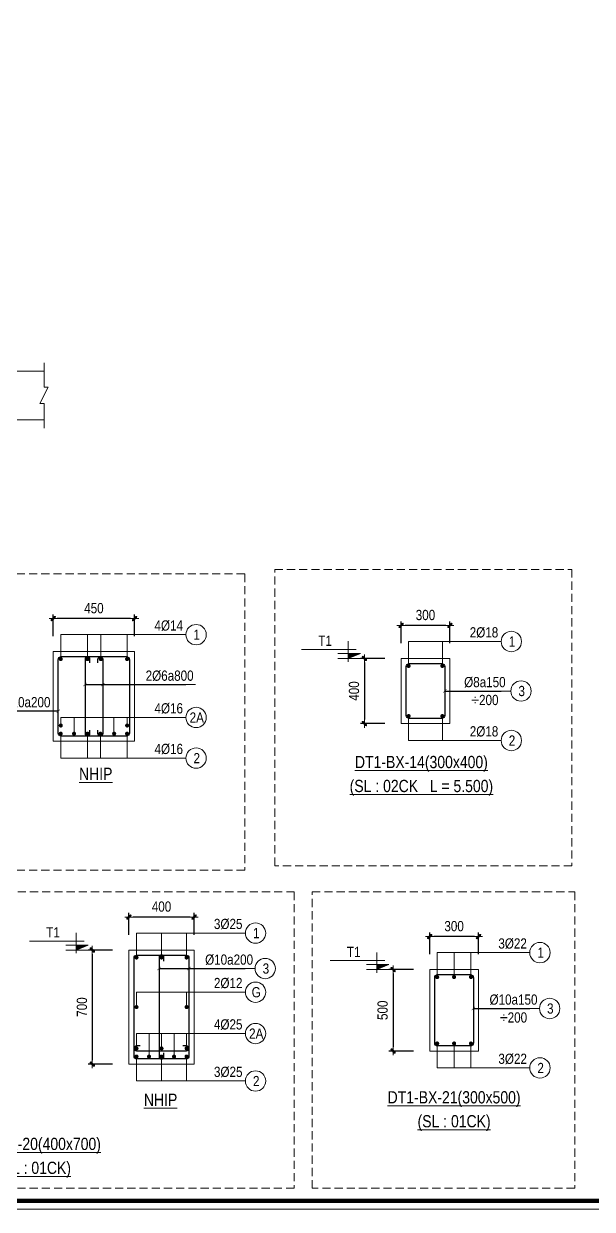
# Model space of a CAD drawing. Header units: millimetres. Extents: x 397144 to 8960116, y 345581 to 674207.
# Drawn here: x 4946168 to 4949661, y 625688 to 632963 of the extents above; entities that cross this region are included whole.
import ezdxf
from ezdxf.enums import TextEntityAlignment as Align
from ezdxf.xclip import XClip

# ---------------------------------------------------------------- set-up
doc = ezdxf.new("R2010")
doc.units = ezdxf.units.MM
doc.header["$XCLIPFRAME"] = 0
doc.header["$PDSIZE"] = -10
doc.linetypes.add('HIDDEN', pattern=[0.375, 0.25, -0.125])
doc.layers.get('0').update_dxf_attribs({"linetype": 'CONTINUOUS'})
doc.layers.get('Defpoints').update_dxf_attribs({"color": 12, "linetype": 'CONTINUOUS'})
for name, color, linetype, lineweight in [('CDAI', 8, 'CONTINUOUS', 30), ('CTHEP', 2, 'CONTINUOUS', 50), ('DBAO', 3, 'CONTINUOUS', 20), ('DGIONG', 4, 'CONTINUOUS', 13), ('KTH', 150, 'CONTINUOUS', 5), ('Net khuat', 8, 'HIDDEN', 13), ('STICK', 1, 'CONTINUOUS', 9), ('TEXT', 7, 'CONTINUOUS', 15)]:
    doc.layers.add(name, color=color, linetype=linetype, lineweight=lineweight)
doc.layers.add('HATCH', color=7, linetype='CONTINUOUS', lineweight=5, true_color=0x2491ff)
doc.styles.add('Star-HelCon', font='VHELVCN_0.TTF')
doc.styles.add('TTP-HelCon', font='VHELVCN_0.TTF')
doc.styles.add('VNI-HELVE-CONDENSE', font='VHELVCN_0.TTF')
doc.dimstyles.new('kc-25', dxfattribs={"dimtxt": 62.5, "dimasz": 20, "dimexe": 20, "dimexo": 50, "dimgap": 25, "dimtad": 3, "dimdec": 0, "dimzin": 0, "dimdsep": 46, "dimtxsty": 'VNI-HELVE-CONDENSE', "dimblk": 'DIM', "dimcen": 2.5, "dimclrd": 256, "dimclre": 154, "dimclrt": 7, "dimaunit": 1, "dimadec": 0, "dimazin": 0, "dimtfac": 1, "dimtdec": 0, "dimtix": 1, "dimtmove": 0, "dimatfit": 3, "dimldrblk": 'DOT', "dimfxl": 1, "dimtolj": 1, "dimtzin": 0, "dimarcsym": 0})
doc.dimstyles.new('TTP-25', dxfattribs={"dimscale": 25, "dimtxt": 2.5, "dimasz": 1, "dimexe": 1, "dimexo": 1, "dimgap": 0.09, "dimtad": 0, "dimdec": 4, "dimrnd": 5, "dimzin": 9, "dimdsep": 46, "dimtxsty": 'TTP-HelCon', "dimblk": 'Stick1', "dimcen": 0.09, "dimdle": 1.5, "dimclrd": 256, "dimclre": 256, "dimclrt": 7, "dimadec": 0, "dimazin": 0, "dimtfac": 1, "dimtdec": 4, "dimtmove": 0, "dimatfit": 3, "dimldrblk": '_ArchTick1', "dimfxl": 1, "dimtvp": 1, "dimtolj": 1, "dimtzin": 0, "dimarcsym": 0})

# ---------------------------------------------------------------- blocks, each defined once
blk = doc.blocks.new('CHG_XX_Khung ten')
blk.add_lwpolyline([(15, 579), (826, 579), (826, 15), (15, 15)], close=True)
at = {"color": 4, "linetype": 'Continuous', "const_width": 1}
blk.add_lwpolyline([(17, 577), (824, 577), (824, 17), (17, 17)], close=True, dxfattribs=at)
blk = doc.blocks.new('Stick1')
at = {"layer": 'STICK'}
h = blk.add_hatch(color=256, dxfattribs=at)
edge = h.paths.add_edge_path()
edge.add_line((0.3, 0.5), (-0.5, -0.3))
edge.add_arc((-0.4, -0.4), 0.141, 135, 315)
edge.add_line((-0.3, -0.5), (0.5, 0.3))
edge.add_arc((0.4, 0.4), 0.141, 315, 495)
blk.add_line((1, 0), (-1, 0), dxfattribs=at)
blk.add_lwpolyline([(0.3, 0.5), (-0.5, -0.3, 1), (-0.3, -0.5), (0.5, 0.3, 1), (0.3, 0.5, 1)], format="xyb", dxfattribs=at)
blk = doc.blocks.new('*D1136')
at = {"layer": 'Defpoints', "color": 0, "ltscale": 500, "transparency": 16777216}
for p in [(4946349.2, 629312.6), (4946349.2, 629179.3), (4946849.2, 629179.3)]:
    blk.add_point(p, dxfattribs=at)
at = {"layer": 'KTH', "lineweight": -2, "ltscale": 500, "transparency": 16777216}
for p, q in [((4946349.2, 629204.3), (4946349.2, 629337.6)), ((4946824.2, 629312.6), (4946374.2, 629312.6)), ((4946849.2, 629204.3), (4946849.2, 629337.6))]:
    blk.add_line(p, q, dxfattribs=at)
at = {"layer": 'KTH', "lineweight": -2, "ltscale": 500, "transparency": 16777216, "xscale": 25, "yscale": 25, "zscale": 25, "rotation": 180}
blk.add_blockref('Stick1', (4946349.2, 629312.6), dxfattribs=at)
at = {"layer": 'KTH', "lineweight": -2, "ltscale": 500, "transparency": 16777216, "xscale": 25, "yscale": 25, "zscale": 25}
blk.add_blockref('Stick1', (4946849.2, 629312.6), dxfattribs=at)
at = {"layer": 'KTH', "color": 7, "ltscale": 500, "transparency": 16777216, "insert": (4946599.2, 629376.4), "char_height": 62.5, "attachment_point": 5, "style": 'TTP-HelCon'}
blk.add_mtext('\\A1;450', dxfattribs=at)
blk = doc.blocks.new('_ArchTick1')
at = {"color": 0, "const_width": 3.81}
blk.add_lwpolyline([(-12.7, -12.7), (12.7, 12.7)], dxfattribs=at)
blk = doc.blocks.new('DIM')
h = blk.add_hatch(color=1)
h.paths.add_polyline_path([(0.49, 0.29, 1), (0.29, 0.49), (-0.19, 0), (0.19, 0)])
h.paths.add_polyline_path([(0.19, 0), (-0.19, 0), (-0.49, -0.29, 1), (-0.29, -0.49)])
at = {"color": 9}
for p, q in [((-0.19, 0), (-1.5, 0)), ((0.19, 0), (1.5, 0))]:
    blk.add_line(p, q, dxfattribs=at)
at = {"color": 1}
for p, q in [((-0.49, -0.29), (0.29, 0.49)), ((-0.29, -0.49), (0.49, 0.29)), ((-0.19, 0), (0.19, 0))]:
    blk.add_line(p, q, dxfattribs=at)
blk.add_arc((-0.39, -0.39), 0.138, 135, 315, dxfattribs=at)
blk = doc.blocks.new('*D1143')
at = {"layer": 'Defpoints', "color": 0, "ltscale": 500, "transparency": 16777216}
for p in [(4946814.4, 627481.2), (4946814.4, 627348), (4947214.4, 627348)]:
    blk.add_point(p, dxfattribs=at)
at = {"layer": 'KTH', "lineweight": -2, "ltscale": 500, "transparency": 16777216}
for p, q in [((4946814.4, 627373), (4946814.4, 627506.2)), ((4947189.4, 627481.2), (4946839.4, 627481.2)), ((4947214.4, 627373), (4947214.4, 627506.2))]:
    blk.add_line(p, q, dxfattribs=at)
at = {"layer": 'KTH', "lineweight": -2, "ltscale": 500, "transparency": 16777216, "xscale": 25, "yscale": 25, "zscale": 25, "rotation": 180}
blk.add_blockref('Stick1', (4946814.4, 627481.2), dxfattribs=at)
at = {"layer": 'KTH', "lineweight": -2, "ltscale": 500, "transparency": 16777216, "xscale": 25, "yscale": 25, "zscale": 25}
blk.add_blockref('Stick1', (4947214.4, 627481.2), dxfattribs=at)
at = {"layer": 'KTH', "color": 7, "ltscale": 500, "transparency": 16777216, "insert": (4947014.4, 627545), "char_height": 62.5, "attachment_point": 5, "style": 'TTP-HelCon'}
blk.add_mtext('\\A1;400', dxfattribs=at)
blk = doc.blocks.new('*D1144')
at = {"layer": 'Defpoints', "color": 0, "ltscale": 500, "transparency": 16777216}
for p in [(4946739.3, 627279), (4946589.4, 626579), (4946739.3, 626579)]:
    blk.add_point(p, dxfattribs=at)
at = {"layer": 'KTH', "lineweight": -2, "ltscale": 500, "transparency": 16777216}
for p, q in [((4946714.3, 627279), (4946564.4, 627279)), ((4946589.4, 627254), (4946589.4, 626604)), ((4946714.3, 626579), (4946564.4, 626579))]:
    blk.add_line(p, q, dxfattribs=at)
at = {"layer": 'KTH', "lineweight": -2, "ltscale": 500, "transparency": 16777216, "xscale": 25, "yscale": 25, "zscale": 25}
for p, rotation in [((4946589.4, 627279), 90), ((4946589.4, 626579), 270)]:
    blk.add_blockref('Stick1', p, dxfattribs=dict(at, rotation=rotation))
at = {"layer": 'KTH', "color": 7, "ltscale": 500, "transparency": 16777216, "insert": (4946525.6, 626929), "char_height": 62.5, "attachment_point": 5, "rotation": 90, "style": 'TTP-HelCon'}
blk.add_mtext('\\A1;700', dxfattribs=at)
blk = doc.blocks.new('CODE')
at = {"layer": 'DBAO'}
for p, q in [((-62.5, -20), (-62.5, 105)), ((-62.5, 0), (-137.5, 30)), ((-137.5, 30), (0, 30)), ((-137.5, 0), (0, 0)), ((-112.5, 55), (223.6, 55))]:
    blk.add_line(p, q, dxfattribs=at)
at = {"layer": 'HATCH', "color": 1}
blk.add_solid([(-62.5, 0), (-137.5, 30), (-62.5, 30)], dxfattribs=at)
blk = doc.blocks.new('*D1145')
at = {"layer": 'Defpoints', "color": 0, "ltscale": 500, "transparency": 16777216}
for p in [(4948661.6, 627361.3), (4948661.6, 627228.1), (4948961.6, 627228.1)]:
    blk.add_point(p, dxfattribs=at)
at = {"layer": 'KTH', "lineweight": -2, "ltscale": 500, "transparency": 16777216}
for p, q in [((4948661.6, 627253.1), (4948661.6, 627386.3)), ((4948936.6, 627361.3), (4948686.6, 627361.3)), ((4948961.6, 627253.1), (4948961.6, 627386.3))]:
    blk.add_line(p, q, dxfattribs=at)
at = {"layer": 'KTH', "lineweight": -2, "ltscale": 500, "transparency": 16777216, "xscale": 25, "yscale": 25, "zscale": 25, "rotation": 180}
blk.add_blockref('Stick1', (4948661.6, 627361.3), dxfattribs=at)
at = {"layer": 'KTH', "lineweight": -2, "ltscale": 500, "transparency": 16777216, "xscale": 25, "yscale": 25, "zscale": 25}
blk.add_blockref('Stick1', (4948961.6, 627361.3), dxfattribs=at)
at = {"layer": 'KTH', "color": 7, "ltscale": 500, "transparency": 16777216, "insert": (4948811.6, 627425.2), "char_height": 62.5, "attachment_point": 5, "style": 'TTP-HelCon'}
blk.add_mtext('\\A1;300', dxfattribs=at)
blk = doc.blocks.new('*D1146')
at = {"layer": 'Defpoints', "color": 0, "ltscale": 500, "transparency": 16777216}
for p in [(4948586.4, 627159.1), (4948436.6, 626659.1), (4948586.4, 626659.1)]:
    blk.add_point(p, dxfattribs=at)
at = {"layer": 'KTH', "lineweight": -2, "ltscale": 500, "transparency": 16777216}
for p, q in [((4948561.4, 627159.1), (4948411.6, 627159.1)), ((4948436.6, 627134.1), (4948436.6, 626684.1)), ((4948561.4, 626659.1), (4948411.6, 626659.1))]:
    blk.add_line(p, q, dxfattribs=at)
at = {"layer": 'KTH', "lineweight": -2, "ltscale": 500, "transparency": 16777216, "xscale": 25, "yscale": 25, "zscale": 25}
for p, rotation in [((4948436.6, 627159.1), 90), ((4948436.6, 626659.1), 270)]:
    blk.add_blockref('Stick1', p, dxfattribs=dict(at, rotation=rotation))
at = {"layer": 'KTH', "color": 7, "ltscale": 500, "transparency": 16777216, "insert": (4948372.7, 626909.1), "char_height": 62.5, "attachment_point": 5, "rotation": 90, "style": 'TTP-HelCon'}
blk.add_mtext('\\A1;500', dxfattribs=at)
blk = doc.blocks.new('BY-18')
at = {"layer": 'CTHEP'}
blk.add_line((5138019.31863, 546695.82682), (5214372.22878, 546695.77869), dxfattribs=at)
blk.add_lwpolyline([(5214555.59356, 546376.57918), (5214555.59356, 547004.7664), (5137865.59357, 547004.84194)], dxfattribs=at)
at = {"layer": 'Net khuat', "ltscale": 200}
blk.add_lwpolyline([(5137835.59357, 546343.84194), (5137835.59357, 546343.84194), (5138435.59357, 546343.84194), (5138435.59357, 546813.84194), (5214585.59357, 546813.84194)], dxfattribs=at)
blk = doc.blocks.new('*D2316')
at = {"layer": 'Defpoints', "color": 0, "ltscale": 500, "transparency": 16777216}
for p in [(4948485.7, 629270.5), (4948485.7, 629137.2), (4948785.7, 629137.2)]:
    blk.add_point(p, dxfattribs=at)
at = {"layer": 'KTH', "lineweight": -2, "ltscale": 500, "transparency": 16777216}
for p, q in [((4948485.7, 629162.2), (4948485.7, 629295.5)), ((4948785.7, 629162.2), (4948785.7, 629295.5)), ((4948760.7, 629270.5), (4948510.7, 629270.5))]:
    blk.add_line(p, q, dxfattribs=at)
at = {"layer": 'KTH', "lineweight": -2, "ltscale": 500, "transparency": 16777216, "xscale": 25, "yscale": 25, "zscale": 25, "rotation": 180}
blk.add_blockref('Stick1', (4948485.7, 629270.5), dxfattribs=at)
at = {"layer": 'KTH', "lineweight": -2, "ltscale": 500, "transparency": 16777216, "xscale": 25, "yscale": 25, "zscale": 25}
blk.add_blockref('Stick1', (4948785.7, 629270.5), dxfattribs=at)
at = {"layer": 'KTH', "color": 7, "ltscale": 500, "transparency": 16777216, "insert": (4948635.7, 629334.3), "char_height": 62.5, "attachment_point": 5, "style": 'TTP-HelCon'}
blk.add_mtext('\\A1;300', dxfattribs=at)
blk = doc.blocks.new('*D2317')
at = {"layer": 'Defpoints', "color": 0, "ltscale": 500, "transparency": 16777216}
for p in [(4948410.6, 629068.2), (4948260.7, 628668.2), (4948410.6, 628668.2)]:
    blk.add_point(p, dxfattribs=at)
at = {"layer": 'KTH', "lineweight": -2, "ltscale": 500, "transparency": 16777216}
for p, q in [((4948385.6, 629068.2), (4948235.7, 629068.2)), ((4948260.7, 629043.2), (4948260.7, 628693.2)), ((4948385.6, 628668.2), (4948235.7, 628668.2))]:
    blk.add_line(p, q, dxfattribs=at)
at = {"layer": 'KTH', "lineweight": -2, "ltscale": 500, "transparency": 16777216, "xscale": 25, "yscale": 25, "zscale": 25}
for p, rotation in [((4948260.7, 629068.2), 90), ((4948260.7, 628668.2), 270)]:
    blk.add_blockref('Stick1', p, dxfattribs=dict(at, rotation=rotation))
at = {"layer": 'KTH', "color": 7, "ltscale": 500, "transparency": 16777216, "insert": (4948196.9, 628868.2), "char_height": 62.5, "attachment_point": 5, "rotation": 90, "style": 'TTP-HelCon'}
blk.add_mtext('\\A1;400', dxfattribs=at)
blk = doc.blocks.new('BX-15')
at = {"layer": 'DBAO'}
for p, q in [((17712.45647, -300.16525), (18004.03047, -300.16404)), ((18004.03172, -600.16518), (17511.12152, -600.16744))]:
    blk.add_line(p, q, dxfattribs=at)
at = {"layer": 'DBAO', "ltscale": 0.8, "flags": 128}
blk.add_lwpolyline([(18004.03026, -250.16404), (18004.03089, -400.16442), (18029.03089, -400.16432), (17979.0313, -500.16491), (18004.0313, -500.1648), (18004.03192, -650.16518)], dxfattribs=at)

msp = doc.modelspace()

# ---------------------------------------------------------------- block references
at = {"layer": 'CDAI'}
ref = msp.add_blockref('BY-18', (-202263.751, 82747.25908), dxfattribs=at)
XClip(ref).set_block_clipping_path([(5200199.5271096909, 545344.4644517149), (5214738.8086302299, 547704.4349580166)])
at = {"layer": 'KTH', "ltscale": 0.8, "xscale": 25.92478421702978, "yscale": 25.92478421702978, "zscale": 25.92478421702978}
msp.add_blockref('CHG_XX_Khung ten', (4931850.59969, 625299.06132), dxfattribs=at)

# ---------------------------------------------------------------- next in the draw order: linework, layer by layer
at = {"layer": 'CDAI'}
for points in [[(4946399.2233, 629079.05343), (4946799.2233, 629079.05343, -0.4142135624), (4946817.9733, 629060.30343), (4946817.9733, 628610.30343, -0.4142135624), (4946799.2233, 628591.55343), (4946399.2233, 628591.55343, -0.4142135624), (4946380.4733, 628610.30343), (4946380.4733, 629060.30343, -0.4142135624)], [(4948535.7226, 629036.98657), (4948735.7226, 629036.98657, -0.4142135624), (4948754.4726, 629018.23657), (4948754.4726, 628718.23657, -0.4142135624), (4948735.7226, 628699.48657), (4948535.7226, 628699.48657, -0.4142135624), (4948516.9726, 628718.23657), (4948516.9726, 629018.23657, -0.4142135624)], [(4946864.42641, 627247.7092), (4947164.42641, 627247.7092, -0.4142135624), (4947183.17641, 627228.9592), (4947183.17641, 626628.9592, -0.4142135624), (4947164.42641, 626610.2092), (4946864.42641, 626610.2092, -0.4142135624), (4946845.67641, 626628.9592), (4946845.67641, 627228.9592, -0.4142135624)], [(4948711.55415, 627127.83877), (4948911.55415, 627127.83877, -0.4142135624), (4948930.30415, 627109.08877), (4948930.30415, 626709.08877, -0.4142135624), (4948911.55415, 626690.33877), (4948711.55415, 626690.33877, -0.4142135624), (4948692.80415, 626709.08877), (4948692.80415, 627109.08877, -0.4142135624)]]:
    msp.add_lwpolyline(points, format="xyb", close=True, dxfattribs=at)
for points in [[(4946574.4733, 629042.13344), (4946574.4733, 629064.05343, 0.4142135624), (4946559.4733, 629079.05343), (4946559.4733, 629079.05343, 0.4142135624), (4946544.4733, 629064.05343), (4946544.4733, 628606.55343, 0.4142135624), (4946559.4733, 628591.55343), (4946559.4733, 628591.55343, 0.4142135624), (4946574.4733, 628606.55343), (4946574.4733, 628628.47342)], [(4946623.9733, 629042.13344), (4946623.9733, 629064.05343, -0.4142135624), (4946638.9733, 629079.05343), (4946638.9733, 629079.05343, -0.4142135624), (4946653.9733, 629064.05343), (4946653.9733, 628606.55343, -0.4142135624), (4946638.9733, 628591.55343), (4946638.9733, 628591.55343, -0.4142135624), (4946623.9733, 628606.55343), (4946623.9733, 628628.47342)], [(4947029.42641, 627210.7892), (4947029.42641, 627232.7092, 0.4142135624), (4947014.42641, 627247.7092), (4947014.42641, 627247.7092, 0.4142135624), (4946999.42641, 627232.7092), (4946999.42641, 626625.2092, 0.4142135624), (4947014.42641, 626610.2092), (4947014.42641, 626610.2092, 0.4142135624), (4947029.42641, 626625.2092), (4947029.42641, 626647.12919)], [(4946882.5964, 626690.2092), (4946860.67641, 626690.2092, 0.4142135624), (4946845.67641, 626675.2092), (4946845.67641, 626675.2092, 0.4142135624), (4946860.67641, 626660.2092), (4947168.17641, 626660.2092, 0.4142135624), (4947183.17641, 626675.2092), (4947183.17641, 626675.2092, 0.4142135624), (4947168.17641, 626690.2092), (4947146.25642, 626690.2092)]]:
    msp.add_lwpolyline(points, format="xyb", dxfattribs=at)
at = {"layer": 'CTHEP', "const_width": 12.5}
for points in [[(4946389.2233, 629064.05343, 1), (4946401.7233, 629064.05343, 1)], [(4946553.2233, 629064.05343, 1), (4946565.7233, 629064.05343, 1)], [(4946635.2233, 629064.05343, 1), (4946647.7233, 629064.05343, 1)], [(4946796.7233, 629064.05343, 1), (4946809.2233, 629064.05343, 1)], [(4948525.7226, 629021.98657, 1), (4948538.2226, 629021.98657, 1)], [(4948733.2226, 629021.98657, 1), (4948745.7226, 629021.98657, 1)], [(4948525.7226, 628714.48657, 1), (4948538.2226, 628714.48657, 1)], [(4948733.2226, 628714.48657, 1), (4948745.7226, 628714.48657, 1)], [(4946389.2233, 628656.55343, -1), (4946401.7233, 628656.55343, -1)], [(4946796.7233, 628656.55343, -1), (4946809.2233, 628656.55343, -1)], [(4946389.2233, 628606.55343, 1), (4946401.7233, 628606.55343, 1)], [(4946471.2233, 628606.55343, -1), (4946483.7233, 628606.55343, -1)], [(4946553.2233, 628606.55343, 1), (4946565.7233, 628606.55343, 1)], [(4946632.7233, 628606.55343, 1), (4946645.2233, 628606.55343, 1)], [(4946717.2233, 628606.55343, -1), (4946729.7233, 628606.55343, -1)], [(4946796.7233, 628606.55343, 1), (4946809.2233, 628606.55343, 1)], [(4946854.42641, 627232.7092, 1), (4946866.92641, 627232.7092, 1)], [(4947008.17641, 627232.7092, 1), (4947020.67641, 627232.7092, 1)], [(4947161.92641, 627232.7092, 1), (4947174.42641, 627232.7092, 1)], [(4948701.55415, 627112.83877, 1), (4948714.05415, 627112.83877, 1)], [(4948805.30415, 627112.83877, 1), (4948817.80415, 627112.83877, 1)], [(4948909.05415, 627112.83877, 1), (4948921.55415, 627112.83877, 1)], [(4946854.42641, 626928.9592, 1), (4946866.92641, 626928.9592, 1)], [(4947161.92641, 626928.9592, 1), (4947174.42641, 626928.9592, 1)], [(4946854.42641, 626675.2092, 1), (4946866.92641, 626675.2092, 1)], [(4947008.17641, 626675.2092, 1), (4947020.67641, 626675.2092, 1)], [(4947161.92641, 626675.2092, 1), (4947174.42641, 626675.2092, 1)], [(4948701.55415, 626705.33877, 1), (4948714.05415, 626705.33877, 1)], [(4948805.30415, 626705.33877, 1), (4948817.80415, 626705.33877, 1)], [(4948909.05415, 626705.33877, 1), (4948921.55415, 626705.33877, 1)], [(4946854.42641, 626625.2092, 1), (4946866.92641, 626625.2092, 1)], [(4946931.30141, 626625.2092, 1), (4946943.80141, 626625.2092, 1)], [(4947008.17641, 626625.2092, 1), (4947020.67641, 626625.2092, 1)], [(4947085.05141, 626625.2092, 1), (4947097.55141, 626625.2092, 1)], [(4947161.92641, 626625.2092, 1), (4947174.42641, 626625.2092, 1)]]:
    msp.add_lwpolyline(points, format="xyb", close=True, dxfattribs=at)
at = {"layer": 'DBAO', "flags": 128}
for points in [[(4946849.2233, 629110.30343), (4946849.2233, 628560.30343), (4946349.2233, 628560.30343), (4946349.2233, 629110.30343)], [(4946349.2233, 629110.30343), (4946849.2233, 629110.30343)], [(4948785.7226, 629068.23657), (4948785.7226, 628668.23657), (4948485.7226, 628668.23657), (4948485.7226, 629068.23657)], [(4948485.7226, 629068.23657), (4948785.7226, 629068.23657)], [(4947214.42641, 627278.9592), (4947214.42641, 626578.9592), (4946814.42641, 626578.9592), (4946814.42641, 627278.9592)], [(4946814.42641, 627278.9592), (4947214.42641, 627278.9592)], [(4948961.55415, 627159.08877), (4948961.55415, 626659.08877), (4948661.55415, 626659.08877), (4948661.55415, 627159.08877)], [(4948661.55415, 627159.08877), (4948961.55415, 627159.08877)]]:
    msp.add_lwpolyline(points, dxfattribs=at)
at = {"layer": 'DGIONG'}
for p, q in [((4946395.4733, 629064.05343), (4946395.4733, 629214.05343)), ((4946395.4733, 629214.05343), (4947164.2233, 629214.05343)), ((4946559.4733, 629064.05343), (4946559.4733, 629214.05343)), ((4946641.4733, 629064.05343), (4946641.4733, 629214.05343)), ((4946802.9733, 629064.05343), (4946802.9733, 629214.05343)), ((4948531.9726, 629021.98657), (4948531.9726, 629171.98657)), ((4948531.9726, 629171.98657), (4949100.7226, 629171.98657)), ((4948739.4726, 629021.98657), (4948739.4726, 629171.98657)), ((4946544.4733, 628907.72529), (4947120.7233, 628907.72529)), ((4946817.9733, 628907.72529), (4947223.7233, 628907.72529)), ((4948754.4726, 628868.23657), (4949160.2226, 628868.23657)), ((4946380.4733, 628744.92089), (4946023.55279, 628744.92089)), ((4948531.9726, 628564.48657), (4948531.9726, 628714.48657)), ((4948739.4726, 628564.48657), (4948739.4726, 628714.48657)), ((4946395.4733, 628705.84413), (4947164.2233, 628705.84413)), ((4946395.4733, 628656.55343), (4946395.4733, 628705.84413)), ((4946477.4733, 628606.55343), (4946477.4733, 628705.84413)), ((4946720.9733, 628606.55343), (4946720.9733, 628705.84413)), ((4946802.9733, 628656.55343), (4946802.9733, 628705.84413)), ((4946395.4733, 628456.55343), (4946395.4733, 628606.55343)), ((4946559.4733, 628456.55343), (4946559.4733, 628606.55343)), ((4946638.9733, 628456.55343), (4946638.9733, 628606.55343)), ((4946802.9733, 628456.55343), (4946802.9733, 628606.55343)), ((4948531.9726, 628564.48657), (4949100.7226, 628564.48657)), ((4946395.4733, 628456.55343), (4947164.2233, 628456.55343)), ((4946860.67641, 627232.7092), (4946860.67641, 627382.7092)), ((4946860.67641, 627382.7092), (4947529.42641, 627382.7092)), ((4947014.42641, 627232.7092), (4947014.42641, 627382.7092)), ((4947168.17641, 627232.7092), (4947168.17641, 627382.7092)), ((4948707.80415, 627112.83877), (4948707.80415, 627262.83877)), ((4948707.80415, 627262.83877), (4949276.55415, 627262.83877)), ((4948811.55415, 627112.83877), (4948811.55415, 627262.83877)), ((4948915.30415, 627112.83877), (4948915.30415, 627262.83877)), ((4947183.17641, 627165.34961), (4947588.92641, 627165.34961)), ((4946860.67641, 626928.9592), (4946860.67641, 627020.11684)), ((4946860.67641, 627020.11684), (4947529.42641, 627020.11684)), ((4947168.17641, 626928.9592), (4947168.17641, 627020.11684)), ((4948930.30415, 626919.96847), (4949336.05415, 626919.96847)), ((4946860.67641, 626766.34616), (4947529.42641, 626766.34616)), ((4946860.67641, 626675.2092), (4946860.67641, 626766.34616)), ((4946937.55141, 626625.2092), (4946937.55141, 626766.34616)), ((4947014.42641, 626675.2092), (4947014.42641, 626766.34616)), ((4947091.30141, 626625.2092), (4947091.30141, 626766.34616)), ((4947168.17641, 626675.2092), (4947168.17641, 626766.34616)), ((4948707.80415, 626555.33877), (4948707.80415, 626705.33877)), ((4948811.55415, 626555.33877), (4948811.55415, 626705.33877)), ((4948915.30415, 626555.33877), (4948915.30415, 626705.33877)), ((4946860.67641, 626475.2092), (4946860.67641, 626625.2092)), ((4947014.42641, 626475.2092), (4947014.42641, 626625.2092)), ((4947168.17641, 626475.2092), (4947168.17641, 626625.2092)), ((4948707.80415, 626555.33877), (4949276.55415, 626555.33877)), ((4946860.67641, 626475.2092), (4947529.42641, 626475.2092))]:
    msp.add_line(p, q, dxfattribs=at)
for centre in [(4947226.7233, 629214.05343), (4949163.2226, 629171.98657), (4949222.7226, 628868.23657), (4947226.7233, 628705.84413), (4949163.2226, 628564.48657), (4947226.7233, 628456.55343), (4947591.92641, 627382.7092), (4949339.05415, 627262.83877), (4947651.42641, 627165.34961), (4947591.92641, 627020.11684), (4949398.55415, 626919.96847), (4947591.92641, 626766.34616), (4949339.05415, 626555.33877), (4947591.92641, 626475.2092)]:
    msp.add_circle(centre, 62.5, dxfattribs=at)
at = {"layer": 'Net khuat', "ltscale": 200}
for points in [[(4943875.46113, 629586.60483), (4947525.64171, 629586.60483), (4947525.64171, 627768.31268), (4943875.46113, 627768.31268)], [(4947709.91619, 629614.62647), (4949535.00648, 629614.62647), (4949535.00648, 627796.33432), (4947709.91619, 627796.33432)], [(4944556.20936, 627635.39017), (4947829.13723, 627635.39017), (4947829.13723, 625817.09802), (4944556.20936, 625817.09802)], [(4947939.53491, 627635.39017), (4949552.41307, 627635.39017), (4949552.41307, 625817.09802), (4947939.53491, 625817.09802)]]:
    msp.add_lwpolyline(points, close=True, dxfattribs=at)

# ---------------------------------------------------------------- next in the draw order: block references
at = {"layer": 'KTH'}
ref = msp.add_blockref('BX-15', (4928288.72274, 631132.00641), dxfattribs=at)
XClip(ref).set_block_clipping_path([(4951.9261931134, -1540.1474881489), (18417.4398798877, 1586.6231655293)])
at = {"layer": 'KTH', "linetype": 'Continuous', "xscale": -1}
for p in [(4948098.23604, 629068.23657), (4946426.93985, 627278.9592), (4948274.0676, 627159.08877)]:
    msp.add_blockref('CODE', p, dxfattribs=at)

# ---------------------------------------------------------------- next in the draw order: texts
at = {"layer": 'TEXT', "style": 'TTP-HelCon'}
for s, height, p in [('4Þ14', 62.5, (4947058.7233, 629239.05343)), ('2Þ18', 62.5, (4948995.2226, 629196.98657)), ('2Þ6a800', 62.5, (4947064.2233, 628931.22529)), ('Þ8a150', 62.5, (4949000.7226, 628891.73657)), ('Þ10a200', 62.5, (4946184.80279, 628768.42089)), ('4Þ16', 62.5, (4947058.7233, 628730.84413)), ('÷200', 62.5, (4949000.7226, 628781.98657)), ('2Þ18', 62.5, (4948995.48794, 628589.48657)), ('4Þ16', 62.5, (4947058.98864, 628481.55343)), ('%%UDT1-BX-14(300x400)', 75, (4948610.7226, 628394.94303)), ('%%UNHIP', 75, (4946610.31137, 628322.40014)), ('%%U(SL : 02CK   L = 5.500)', 75, (4948610.7226, 628248.04844)), ('3Þ25', 62.5, (4947423.92641, 627407.7092)), ('3Þ22', 62.5, (4949171.05415, 627287.83877)), ('Þ10a200', 62.5, (4947429.42641, 627188.84961)), ('2Þ12', 62.5, (4947423.92641, 627045.11684)), ('Þ10a150', 62.5, (4949176.55415, 626943.46847)), ('÷200', 62.5, (4949176.55415, 626833.71847)), ('4Þ25', 62.5, (4947423.92641, 626791.34616)), ('3Þ22', 62.5, (4949171.31949, 626580.33877)), ('3Þ25', 62.5, (4947424.19175, 626500.2092)), ('%%UNHIP', 75, (4947008.70006, 626322.65673)), ('%%UDT1-BX-21(300x500)', 75, (4948811.55415, 626337.75673)), ('%%U(SL : 01CK)', 75, (4948811.55415, 626190.86214)), ('%%UDT1-BX-20(400x700)', 75, (4946233.82498, 626051.74691)), ('%%U(SL : 01CK)', 75, (4946233.82498, 625904.85231))]:
    msp.add_text(s, height=height, dxfattribs=at).set_placement(p, align=Align.CENTER)
at = {"layer": 'TEXT', "style": 'Star-HelCon'}
for s, p in [('1', (4947230.88997, 629214.05343)), ('1', (4949167.38926, 629171.98657)), ('3', (4949226.88926, 628868.23657)), ('2A', (4947230.88997, 628705.84413)), ('2', (4949167.38926, 628564.48657)), ('2', (4947230.88997, 628456.55343)), ('1', (4947596.09307, 627382.7092)), ('1', (4949343.22082, 627262.83877)), ('3', (4947655.59307, 627165.34961)), ('G', (4947596.09307, 627020.11684)), ('3', (4949402.72082, 626919.96847)), ('2A', (4947596.09307, 626766.34616)), ('2', (4949343.22082, 626555.33877)), ('2', (4947596.09307, 626475.2092))]:
    msp.add_text(s, height=62.5, dxfattribs=at).set_placement(p, align=Align.MIDDLE)
at = {"layer": 'TEXT', "style": 'TTP-HelCon'}
for p in [(4948140.50271, 629145.23156), (4946469.20652, 627355.95419), (4948316.33426, 627236.08376)]:
    msp.add_text('T1    ', height=62.5, dxfattribs=at).set_placement(p, align=Align.RIGHT)

# ---------------------------------------------------------------- next in the draw order: dimensions: what is measured, and where the dimension line sits
at = {"layer": 'KTH', "ltscale": 500}
dim = msp.add_linear_dim(base=(4946349.2233, 629312.55343), p1=(4946849.2233, 629179.31538), p2=(4946349.2233, 629179.31538), text='450', dimstyle='TTP-25', override={"dimtxsty": 'TTP-HelCon'}, dxfattribs=at)
dim.commit()
dim.dimension.update_dxf_attribs({"geometry": '*D1136', "text_midpoint": (4946599.2233, 629376.38676)})
for base, p1, p2, picture, middle in [((4948485.7226, 629270.48657), (4948785.7226, 629137.24852), (4948485.7226, 629137.24852), '*D2316', (4948635.7226, 629334.3199)), ((4946814.42641, 627481.2092), (4947214.42641, 627347.97114), (4946814.42641, 627347.97114), '*D1143', (4947014.42641, 627545.04253)), ((4948661.55415, 627361.33877), (4948961.55415, 627228.10072), (4948661.55415, 627228.10072), '*D1145', (4948811.55415, 627425.1721))]:
    dim = msp.add_linear_dim(base=base, p1=p1, p2=p2, dimstyle='TTP-25', override={"dimtxsty": 'TTP-HelCon'}, dxfattribs=at)
    dim.commit()
    dim.dimension.update_dxf_attribs({"geometry": picture, "text_midpoint": middle})
for base, p1, p2, picture, middle in [((4948260.73604, 628668.23657), (4948410.56886, 629068.23657), (4948410.56886, 628668.23657), '*D2317', (4948196.90271, 628868.23657)), ((4946589.43985, 626578.9592), (4946739.27267, 627278.9592), (4946739.27267, 626578.9592), '*D1144', (4946525.60652, 626928.9592)), ((4948436.5676, 626659.08877), (4948586.40041, 627159.08877), (4948586.40041, 626659.08877), '*D1146', (4948372.73426, 626909.08877))]:
    dim = msp.add_linear_dim(base=base, p1=p1, p2=p2, angle=90, dimstyle='TTP-25', override={"dimtxsty": 'TTP-HelCon'}, dxfattribs=at)
    dim.commit()
    dim.dimension.update_dxf_attribs({"geometry": picture, "text_midpoint": middle})

# ---------------------------------------------------------------- next in the draw order: leaders
at = {"layer": 'DGIONG'}
for points in [[(4946544.4733, 628907.72529), (4947060.90375, 628907.72529)], [(4946653.9733, 628907.72529), (4947163.90375, 628907.72529)], [(4948754.4726, 628868.23657), (4949100.40305, 628868.23657)], [(4946380.4733, 628744.92089), (4946083.37234, 628744.92089)], [(4946999.42641, 627165.34961), (4947345.35686, 627165.34961)], [(4947183.17641, 627165.34961), (4947529.10686, 627165.34961)], [(4948930.30415, 626919.96847), (4949276.2346, 626919.96847)]]:
    msp.add_leader(points, dimstyle='kc-25', override={"dimtad": 0, "dimldrblk": 'ArchTick', "dimfxl": 100, "dimarcsym": 1}, dxfattribs=at)

doc.saveas('drawing.dxf')
